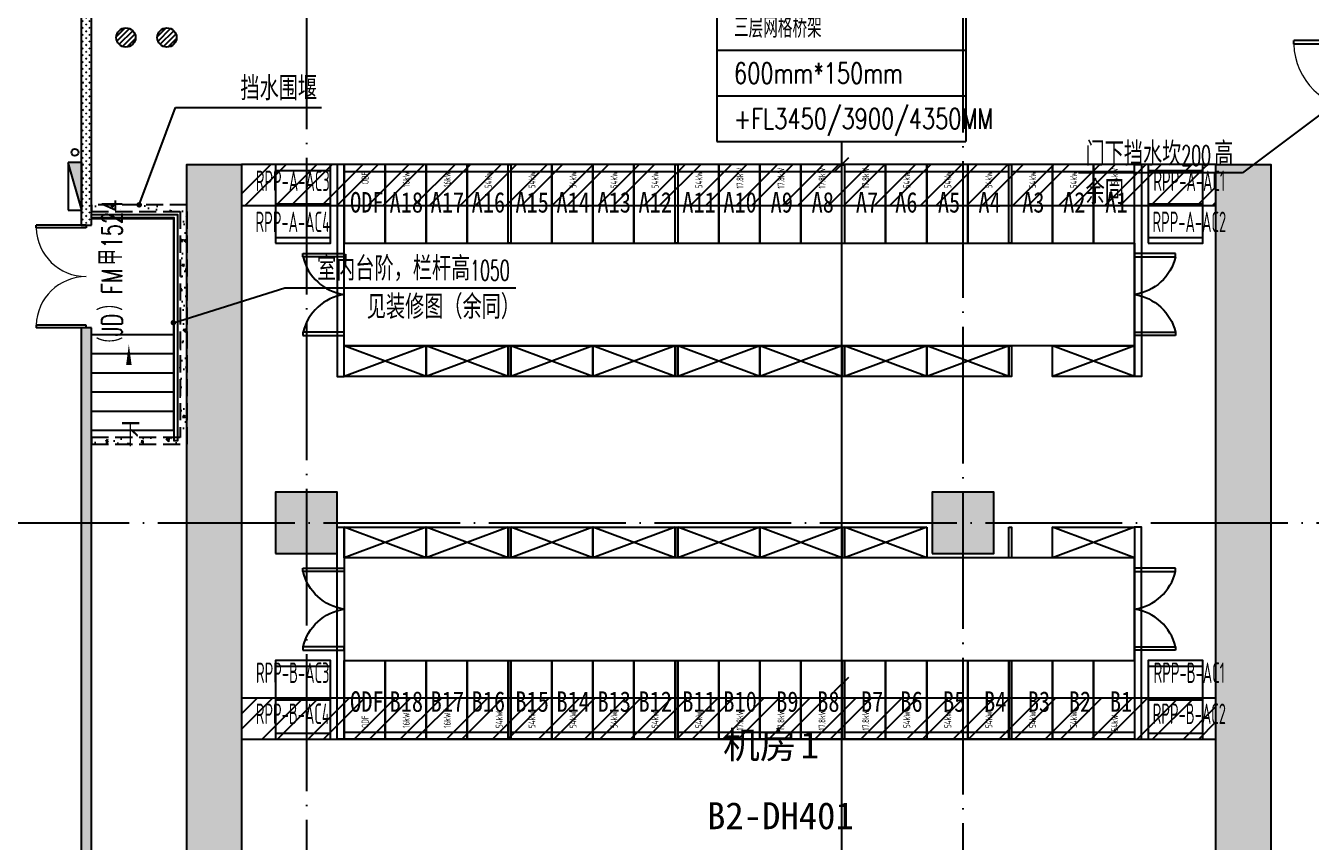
# Model space of a CAD drawing. Extents: x -18502 to 259858, y -468734 to 127958.
# Drawn here: x 5495 to 24294, y -260484 to -248544 of the extents above; entities that cross this region are included whole.
import ezdxf
from ezdxf.enums import TextEntityAlignment as Align

# ---------------------------------------------------------------- set-up
doc = ezdxf.new("R2010")
doc.units = 0
doc.header["$LTSCALE"] = 1000
doc.linetypes.add('参照-弱电底图$0$DASH', pattern=[0.35, 0.25, -0.1])
doc.linetypes.add('参照-弱电底图$0$DOTE', pattern=[2.42, 2, -0.2, 0.02, -0.2])
doc.layers.get('0').update_dxf_attribs({"linetype": 'CONTINUOUS'})
for name, color, linetype in [('0桥架标注-液冷', 21, 'CONTINUOUS'), ('参照-弱电底图$0$0-BAS', 3, 'CONTINUOUS'), ('参照-弱电底图$0$00-新增电气设备', 6, 'CONTINUOUS'), ('参照-弱电底图$0$00-电源设备', 3, 'CONTINUOUS'), ('参照-弱电底图$0$COLUMN', 2, 'CONTINUOUS'), ('参照-弱电底图$0$DIM_LEAD', 3, 'CONTINUOUS'), ('参照-弱电底图$0$DIM_SYMB', 3, 'CONTINUOUS'), ('参照-弱电底图$0$DOOR_FIRE_TEXT', 7, 'CONTINUOUS'), ('参照-弱电底图$0$DOTE', 14, '参照-弱电底图$0$DOTE'), ('参照-弱电底图$0$EQUIP_地漏', 7, 'CONTINUOUS'), ('参照-弱电底图$0$EQUIP_消火栓', 7, 'CONTINUOUS'), ('参照-弱电底图$0$PUB_HATCH', 8, 'CONTINUOUS'), ('参照-弱电底图$0$PUB_TEXT', 7, 'CONTINUOUS'), ('参照-弱电底图$0$VPIPE-消防', 1, 'CONTINUOUS'), ('参照-弱电底图$0$WALL-MOVE', 4, 'CONTINUOUS'), ('参照-弱电底图$0$修改建议', 1, 'CONTINUOUS'), ('参照-弱电底图$0$图层1-地面平台', 33, 'CONTINUOUS'), ('参照-弱电底图$0$图层1-屋面排水线', 150, 'CONTINUOUS'), ('参照-弱电底图$0$图层1-房间名称', 4, 'CONTINUOUS'), ('参照-弱电底图$0$图层1-房间编号', 51, 'CONTINUOUS'), ('参照-弱电底图$0$图层1-防火门', 6, 'CONTINUOUS'), ('参照-弱电底图$0$电源--设备文字', 7, 'CONTINUOUS'), ('参照-生产网桥架$0$T通信桥架-主', 5, 'CONTINUOUS'), ('参照-生产网桥架$0$T通信桥架-列', 4, 'CONTINUOUS')]:
    doc.layers.add(name, color=color, linetype=linetype)
doc.styles.add('STDTEXT', font='romans2.shx', dxfattribs={"bigfont": 'hzdf2.shx'})
doc.styles.add('参照-弱电底图$0$-黑体', font='simhei.ttf', dxfattribs={"width": 0.8})
doc.styles.add('参照-弱电底图$0$_TCH_DIM', font='SIMPLEX', dxfattribs={"width": 0.8, "bigfont": 'HZTXT.shx'})
doc.styles.add('参照-弱电底图$0$_TCH_WINDOW', font='SIMPLEX', dxfattribs={"height": 3.5, "bigfont": 'GBCBIG.shx'})
doc.styles.add('参照-弱电底图$0$AUDIT_D_250910134057-0', font='simhei.ttf', dxfattribs={"width": 0.8})
doc.styles.add('参照-弱电底图$0$FAB-POWER-PLAN FLOOR2$0$HZDF2', font='gbenor.shx', dxfattribs={"width": 0.7, "bigfont": 'AllInOneBig.shx'})
doc.styles.add('参照-弱电底图$0$HZDX', font='gbenor.shx', dxfattribs={"width": 0.7, "bigfont": 'gbcbig.shx'})
pattern_1 = [(0, (0, 0), (317.5, 317.5), [317.5, -317.5]), (0, (0, 119.06), (317.5, 317.5), [317.5, -317.5]), (0, (0, 238.12), (317.5, 317.5), [317.5, -317.5]), (90, (39.7, 277.8), (-317.5, 317.5), [317.5, -317.5]), (90, (158.75, 277.8), (-317.5, 317.5), [317.5, -317.5]), (90, (277.8, 277.8), (-317.5, 317.5), [317.5, -317.5])]
pattern_2 = [(45, (1095025.52, 201318.12), (-50.0000013, 50.0000013), [16, -54.71068]), (135, (1095136.83, 201318.12), (-50.0000013, -50.0000013), [16, -54.71068])]

# ---------------------------------------------------------------- blocks, each defined once
blk = doc.blocks.new('CT4')
for p, q in [((-1821, 0), (1821, 0)), ((-1821, 0), (-1821, -2000)), ((1821, 0), (1821, -2000)), ((-1821, -667), (1821, -667)), ((-1821, -1333), (1821, -1333)), ((-1821, -2000), (1821, -2000))]:
    blk.add_line(p, q)
at = {"color": 7, "style": 'STDTEXT', "width": 0.75}
for tag, p in [('三层网格桥架', (-1571, -333)), ('600MM*150MM', (-1571, -1000)), ('+FL3450/3900/4350MM', (-1571, -1667))]:
    blk.add_attdef(tag, text='', height=300, dxfattribs=at).set_placement(p, align=Align.MIDDLE_LEFT)
blk = doc.blocks.new('参照-弱电底图$0$$TwtSys$00000434')
at = {"color": 0}
for p, q in [((-0.5, 0.5), (-0.5, -0.5)), ((-0.5, -0.5), (0.5, 0.5)), ((0.5, 0.5), (-0.5, 0.5)), ((0.5, -0.5), (0.5, 0.5)), ((-0.5, -0.5), (0.5, -0.5))]:
    blk.add_line(p, q, dxfattribs=at)
blk.add_solid([(0.5, -0.5), (0.5, 0.5), (-0.5, -0.5)], dxfattribs=at)
blk = doc.blocks.new('参照-弱电底图$0$$TwtSys$00000141')
at = {"color": 0}
for p, q in [((-94, 8), (-10, 92)), ((-94, 8), (-10, 92)), ((-87, -35), (35, 87)), ((-87, -35), (35, 87)), ((-66, -66), (66, 66)), ((-66, -66), (66, 66)), ((-32, -87), (88, 33)), ((-32, -87), (88, 33)), ((11, -92), (92, -11)), ((11, -92), (92, -11))]:
    blk.add_line(p, q, dxfattribs=at)
blk.add_circle((0, 0), 94, dxfattribs=at)
blk.add_circle((0, 0), 94, dxfattribs=at)
blk = doc.blocks.new('参照-弱电底图$0$_FZH')
at = {"color": 0}
blk.add_lwpolyline([(-0.5, -0.5), (0.5, -0.5), (0.5, 0.5), (-0.5, 0.5)], close=True, dxfattribs=at)
at = {"layer": '参照-弱电底图$0$PUB_HATCH', "color": 0}
blk.add_solid([(-0.5, -0.5), (0.5, -0.5), (-0.5, 0.5), (0.5, 0.5)], dxfattribs=at)
blk = doc.blocks.new('参照-弱电底图$0$$DorLib2D$00000002')
at = {"color": 0}
for p, q in [((-0.5, 0), (-0.5, 0.4875)), ((-0.475, 0.4875), (-0.5, 0.4875)), ((-0.475, 0), (-0.475, 0.4875)), ((0.475, 0), (0.475, 0.4875)), ((0.475, 0.4875), (0.5, 0.4875)), ((0.5, 0), (0.5, 0.4875)), ((-0.5, 0), (-0.475, 0)), ((0.5, 0), (0.475, 0))]:
    blk.add_line(p, q, dxfattribs=at)
at = {"color": 0, "lineweight": 13}
for centre, start, end in [((-0.4875, 0), 0, 88.53072), ((0.4875, 0), 91.46928, 180)]:
    blk.add_arc(centre, 0.4875, start, end, dxfattribs=at)
blk = doc.blocks.new('参照-弱电底图$0$$DorLib2D$00000001')
at = {"color": 0}
for p, q in [((0.45, 0.975), (0.5, 0.975)), ((0.45, 0), (0.45, 0.975)), ((0.5, 0), (0.5, 0.975)), ((0.5, 0), (0.45, 0))]:
    blk.add_line(p, q, dxfattribs=at)
at = {"color": 0, "lineweight": 13}
blk.add_arc((0.475, 0), 0.975, 91.4693, 180, dxfattribs=at)
blk = doc.blocks.new('参照-弱电底图$0$A$Cf113edb1')
at = {"color": 4}
for points in [[(50, 600), (50, 0), (100, 0), (100, 600)], [(1250, 600), (1250, 0), (1200, 0), (1200, 600)]]:
    blk.add_lwpolyline(points, close=True, dxfattribs=at)
for centre, start, end in [((-75, -113), 8.8279, 76.1929), ((1375, -113), 103.8071, 171.1721)]:
    blk.add_arc(centre, 734, start, end, dxfattribs=at)
blk = doc.blocks.new('参照-弱电底图$0$zw$A2B6')
at = {"color": 6}
for p, q in [((0, 1065), (800, 1065)), ((0, 575), (800, 575)), ((0, 85), (800, 85))]:
    blk.add_line(p, q, dxfattribs=at)
blk.add_lwpolyline([(0, 0), (800, 0), (800, 1150), (0, 1150)], close=True, dxfattribs=at)
blk = doc.blocks.new('参照-弱电底图$0$20250919.163139011710882')
at = {"color": 4}
for p, q in [((1420, 18500), (2020, 18500)), ((1420, 10300), (2020, 10300))]:
    blk.add_line(p, q, dxfattribs=at)
at = {"color": 3}
for p, q in [((2020, 18500), (2620, 18500)), ((2620, 18500), (3220, 18500)), ((6900, 18500), (7500, 18500)), ((7500, 18500), (8100, 18500)), ((8100, 18500), (8700, 18500)), ((8740, 18500), (9340, 18500)), ((2020, 10300), (2620, 10300)), ((2620, 10300), (3220, 10300)), ((6900, 10300), (7500, 10300)), ((7500, 10300), (8100, 10300)), ((8100, 10300), (8700, 10300)), ((8740, 10300), (9340, 10300))]:
    blk.add_line(p, q, dxfattribs=at)
at = {"color": 6}
for p, q in [((3220, 18500), (3820, 18500)), ((3860, 18500), (4460, 18500)), ((4460, 18500), (5060, 18500)), ((5060, 18500), (5660, 18500)), ((5660, 18500), (6260, 18500)), ((6300, 18500), (6900, 18500)), ((9340, 18500), (9940, 18500)), ((9940, 18500), (10540, 18500)), ((10540, 18500), (11140, 18500)), ((11180, 18500), (11780, 18500)), ((11780, 18500), (12380, 18500)), ((12380, 18500), (12980, 18500)), ((3220, 10300), (3820, 10300)), ((3860, 10300), (4460, 10300)), ((4460, 10300), (5060, 10300)), ((5060, 10300), (5660, 10300)), ((5660, 10300), (6260, 10300)), ((6300, 10300), (6900, 10300)), ((9340, 10300), (9940, 10300)), ((9940, 10300), (10540, 10300)), ((10540, 10300), (11140, 10300)), ((11180, 10300), (11780, 10300)), ((11780, 10300), (12380, 10300)), ((12380, 10300), (12980, 10300))]:
    blk.add_line(p, q, dxfattribs=at)
for points in [[(1420, 15500), (1420, 18600), (1320, 18600), (1320, 15500)], [(12980, 15500), (12980, 18600), (13080, 18600), (13080, 15500)], [(1420, 13300), (1420, 10200), (1320, 10200), (1320, 13300)], [(12980, 13300), (12980, 10200), (13080, 10200), (13080, 13300)]]:
    blk.add_lwpolyline(points, close=True)
at = {"color": 4}
for points in [[(1420, 18600), (1420, 17450), (2020, 17450), (2020, 18600)], [(1420, 15950), (1420, 17450), (12980, 17450), (12980, 15950)], [(1420, 12850), (1420, 11350), (12980, 11350), (12980, 12850)], [(1420, 10200), (1420, 11350), (2020, 11350), (2020, 10200)]]:
    blk.add_lwpolyline(points, close=True, dxfattribs=at)
at = {"color": 3}
for points in [[(2020, 18600), (2020, 17450), (2620, 17450), (2620, 18600)], [(2620, 18600), (2620, 17450), (3220, 17450), (3220, 18600)], [(6900, 18600), (6900, 17450), (7500, 17450), (7500, 18600)], [(7500, 18600), (7500, 17450), (8100, 17450), (8100, 18600)], [(8100, 18600), (8100, 17450), (8700, 17450), (8700, 18600)], [(8740, 18600), (8740, 17450), (9340, 17450), (9340, 18600)], [(2020, 10200), (2020, 11350), (2620, 11350), (2620, 10200)], [(2620, 10200), (2620, 11350), (3220, 11350), (3220, 10200)], [(6900, 10200), (6900, 11350), (7500, 11350), (7500, 10200)], [(7500, 10200), (7500, 11350), (8100, 11350), (8100, 10200)], [(8100, 10200), (8100, 11350), (8700, 11350), (8700, 10200)], [(8740, 10200), (8740, 11350), (9340, 11350), (9340, 10200)]]:
    blk.add_lwpolyline(points, close=True, dxfattribs=at)
at = {"color": 6}
for points in [[(3220, 18600), (3220, 17450), (3820, 17450), (3820, 18600)], [(3860, 18600), (3860, 17450), (4460, 17450), (4460, 18600)], [(4460, 18600), (4460, 17450), (5060, 17450), (5060, 18600)], [(5060, 18600), (5060, 17450), (5660, 17450), (5660, 18600)], [(5660, 18600), (5660, 17450), (6260, 17450), (6260, 18600)], [(6300, 18600), (6300, 17450), (6900, 17450), (6900, 18600)], [(9340, 18600), (9340, 17450), (9940, 17450), (9940, 18600)], [(9940, 18600), (9940, 17450), (10540, 17450), (10540, 18600)], [(10540, 18600), (10540, 17450), (11140, 17450), (11140, 18600)], [(11180, 18600), (11180, 17450), (11780, 17450), (11780, 18600)], [(11780, 18600), (11780, 17450), (12380, 17450), (12380, 18600)], [(12380, 18600), (12380, 17450), (12980, 17450), (12980, 18600)], [(3220, 10200), (3220, 11350), (3820, 11350), (3820, 10200)], [(3860, 10200), (3860, 11350), (4460, 11350), (4460, 10200)], [(4460, 10200), (4460, 11350), (5060, 11350), (5060, 10200)], [(5060, 10200), (5060, 11350), (5660, 11350), (5660, 10200)], [(5660, 10200), (5660, 11350), (6260, 11350), (6260, 10200)], [(6300, 10200), (6300, 11350), (6900, 11350), (6900, 10200)], [(9340, 10200), (9340, 11350), (9940, 11350), (9940, 10200)], [(9940, 10200), (9940, 11350), (10540, 11350), (10540, 10200)], [(10540, 10200), (10540, 11350), (11140, 11350), (11140, 10200)], [(11180, 10200), (11180, 11350), (11780, 11350), (11780, 10200)], [(11780, 10200), (11780, 11350), (12380, 11350), (12380, 10200)], [(12380, 10200), (12380, 11350), (12980, 11350), (12980, 10200)]]:
    blk.add_lwpolyline(points, close=True, dxfattribs=at)
at = {"layer": '参照-弱电底图$0$0-BAS', "color": 7}
for points in [[(3820, 18600), (3860, 18600), (3860, 17450), (3820, 17450)], [(6260, 18600), (6300, 18600), (6300, 17450), (6260, 17450)], [(8700, 18596), (8740, 18596), (8740, 17446), (8700, 17446)], [(11140, 18601), (11180, 18601), (11180, 17451), (11140, 17451)], [(3820, 15950), (3860, 15950), (3860, 15500), (3820, 15500)], [(6260, 15950), (6300, 15950), (6300, 15500), (6260, 15500)], [(8700, 15950), (8740, 15950), (8740, 15500), (8700, 15500)], [(11140, 15950), (11180, 15950), (11180, 15500), (11140, 15500)], [(3820, 13300), (3860, 13300), (3860, 12850), (3820, 12850)], [(6260, 13300), (6300, 13300), (6300, 12850), (6260, 12850)], [(8700, 13300), (8740, 13300), (8740, 12850), (8700, 12850)], [(11140, 13300), (11180, 13300), (11180, 12850), (11140, 12850)], [(3820, 11350), (3860, 11350), (3860, 10200), (3820, 10200)], [(6260, 11350), (6300, 11350), (6300, 10200), (6260, 10200)], [(8700, 11350), (8740, 11350), (8740, 10200), (8700, 10200)], [(11140, 11350), (11180, 11350), (11180, 10200), (11140, 10200)]]:
    blk.add_lwpolyline(points, close=True, dxfattribs=at)
at = {"layer": '参照-弱电底图$0$修改建议'}
for points in [[(2620, 15950), (2620, 15500), (1420, 15500), (1420, 15950), (2620, 15950)], [(2620, 15950), (1420, 15500)], [(2620, 15500), (1420, 15950)], [(3820, 15950), (3820, 15500), (2620, 15500), (2620, 15950), (3820, 15950)], [(3820, 15950), (2620, 15500)], [(3820, 15500), (2620, 15950)], [(5060, 15950), (5060, 15500), (3860, 15500), (3860, 15950), (5060, 15950)], [(5060, 15950), (3860, 15500)], [(5060, 15500), (3860, 15950)], [(6260, 15950), (6260, 15500), (5060, 15500), (5060, 15950), (6260, 15950)], [(6260, 15950), (5060, 15500)], [(6260, 15500), (5060, 15950)], [(7500, 15950), (7500, 15500), (6300, 15500), (6300, 15950), (7500, 15950)], [(7500, 15950), (6300, 15500)], [(7500, 15500), (6300, 15950)], [(8700, 15950), (8700, 15500), (7500, 15500), (7500, 15950), (8700, 15950)], [(8700, 15950), (7500, 15500)], [(8700, 15500), (7500, 15950)], [(9940, 15950), (9940, 15500), (8740, 15500), (8740, 15950), (9940, 15950)], [(9940, 15950), (8740, 15500)], [(9940, 15500), (8740, 15950)], [(11140, 15950), (11140, 15500), (9940, 15500), (9940, 15950), (11140, 15950)], [(11140, 15950), (9940, 15500)], [(11140, 15500), (9940, 15950)], [(12980, 15950), (12980, 15500), (11780, 15500), (11780, 15950), (12980, 15950)], [(12980, 15950), (11780, 15500)], [(12980, 15500), (11780, 15950)], [(2620, 13300), (2620, 12850), (1420, 12850), (1420, 13300), (2620, 13300)], [(2620, 13300), (1420, 12850)], [(2620, 12850), (1420, 13300)], [(3820, 13300), (3820, 12850), (2620, 12850), (2620, 13300), (3820, 13300)], [(3820, 13300), (2620, 12850)], [(3820, 12850), (2620, 13300)], [(5060, 13300), (5060, 12850), (3860, 12850), (3860, 13300), (5060, 13300)], [(5060, 13300), (3860, 12850)], [(5060, 12850), (3860, 13300)], [(6260, 13300), (6260, 12850), (5060, 12850), (5060, 13300), (6260, 13300)], [(6260, 13300), (5060, 12850)], [(6260, 12850), (5060, 13300)], [(7500, 13300), (7500, 12850), (6300, 12850), (6300, 13300), (7500, 13300)], [(7500, 13300), (6300, 12850)], [(7500, 12850), (6300, 13300)], [(8700, 13300), (8700, 12850), (7500, 12850), (7500, 13300), (8700, 13300)], [(8700, 13300), (7500, 12850)], [(8700, 12850), (7500, 13300)], [(9940, 13300), (9940, 12850), (8740, 12850), (8740, 13300), (9940, 13300)], [(9940, 13300), (8740, 12850)], [(9940, 12850), (8740, 13300)], [(12980, 13300), (12980, 12850), (11780, 12850), (11780, 13300), (12980, 13300)], [(12980, 13300), (11780, 12850)], [(12980, 12850), (11780, 13300)]]:
    blk.add_lwpolyline(points, dxfattribs=at)
for p, rotation in [((1420, 16050), 90), ((12980, 12750), 270)]:
    blk.add_blockref('参照-弱电底图$0$A$Cf113edb1', p, dxfattribs=dict(rotation=rotation))
at = {"xscale": -1}
for p, rotation in [((12980, 16050), 270), ((1420, 12750), 89.99999999999991)]:
    blk.add_blockref('参照-弱电底图$0$A$Cf113edb1', p, dxfattribs=dict(at, rotation=rotation))
at = {"layer": '参照-弱电底图$0$图层1-屋面排水线'}
for p in [(420, 17450), (13180, 17450), (420, 10200), (13180, 10200)]:
    blk.add_blockref('参照-弱电底图$0$zw$A2B6', p, dxfattribs=at)
at = {"layer": '参照-弱电底图$0$00-新增电气设备', "color": 0, "style": '参照-弱电底图$0$HZDX', "width": 0.6}
for s, rotation, p in [('RPP-A-AC3', 0, (670, 18213)), ('RPP-A-AC1', 720, (13780, 18213)), ('RPP-A-AC4', 0, (670, 17613)), ('RPP-A-AC2', 720, (13780, 17613)), ('RPP-B-AC3', 0, (670, 11020)), ('RPP-B-AC1', 720, (13780, 11020)), ('RPP-B-AC4', 0, (670, 10420)), ('RPP-B-AC2', 720, (13780, 10420))]:
    blk.add_text(s, height=300, rotation=rotation, dxfattribs=at).set_placement(p, align=Align.CENTER)
at = {"layer": '参照-弱电底图$0$PUB_TEXT', "style": '参照-弱电底图$0$-黑体', "width": 0.8}
for s, p in [('ODF', (1509, 17899)), ('A18', (2086, 17899)), ('A17', (2686, 17899)), ('A16', (3286, 17899)), ('A15', (3926, 17899)), ('A14', (4526, 17899)), ('A13', (5126, 17899)), ('A12', (5726, 17899)), ('A11', (6366, 17899)), ('A10', (6966, 17899)), ('A9', (7657, 17899)), ('A8', (8257, 17899)), ('A7', (8904, 17899)), ('A6', (9479, 17899)), ('A5', (10104, 17899)), ('A4', (10696, 17899)), ('A3', (11336, 17899)), ('A2', (11936, 17899)), ('ODF', (1509, 10599)), ('B18', (2086, 10599)), ('B17', (2686, 10599)), ('B16', (3286, 10599)), ('B15', (3926, 10599)), ('B14', (4526, 10599)), ('B13', (5126, 10599)), ('B12', (5726, 10599)), ('B11', (6366, 10599)), ('B10', (6966, 10599)), ('B9', (7739, 10599)), ('B8', (8339, 10599)), ('B7', (8979, 10599)), ('B6', (9554, 10599)), ('B5', (10179, 10599)), ('B4', (10779, 10599)), ('B3', (11419, 10599)), ('B2', (12019, 10599))]:
    blk.add_text(s, height=300, rotation=360, dxfattribs=at).set_placement(p)
at = {"layer": '参照-弱电底图$0$PUB_TEXT', "color": 0, "style": '参照-弱电底图$0$-黑体', "width": 0.8}
for s, p in [('A1', (12551, 17899)), ('B1', (12619, 10599))]:
    blk.add_text(s, height=300, rotation=360, dxfattribs=at).set_placement(p)
at = {"layer": '参照-弱电底图$0$电源--设备文字', "color": 4, "style": '参照-弱电底图$0$FAB-POWER-PLAN FLOOR2$0$HZDF2', "width": 0.7}
for p in [(1779, 18313), (1779, 10362)]:
    blk.add_text('ODF', height=100, rotation=90, dxfattribs=at).set_placement(p)
at = {"layer": '参照-弱电底图$0$电源--设备文字', "color": 3, "style": '参照-弱电底图$0$FAB-POWER-PLAN FLOOR2$0$HZDF2', "width": 0.7}
for s, p in [('16kW', (2379, 18272)), ('16kW', (2979, 18272)), ('17.8kW', (7259, 18250)), ('17.8kW', (7859, 18250)), ('17.8kW', (8459, 18250)), ('17.8kW', (9099, 18250)), ('16kW', (2379, 10362)), ('16kW', (2979, 10362)), ('17.8kW', (7259, 10326)), ('17.8kW', (7859, 10326)), ('17.8kW', (8459, 10326)), ('17.8kW', (9099, 10326))]:
    blk.add_text(s, height=100, rotation=90, dxfattribs=at).set_placement(p)
at = {"layer": '参照-弱电底图$0$电源--设备文字', "color": 6, "style": '参照-弱电底图$0$FAB-POWER-PLAN FLOOR2$0$HZDF2', "width": 0.7}
for p in [(3579, 18255), (4219, 18255), (4819, 18255), (5419, 18255), (6019, 18255), (6659, 18255), (9699, 18255), (10299, 18255), (10899, 18255), (11539, 18255), (12139, 18255), (12739, 18305), (3739, 10362), (4219, 10362), (4819, 10362), (5419, 10362), (6019, 10362), (6659, 10362), (9699, 10362), (10299, 10362), (10899, 10362), (11539, 10362), (12139, 10362), (12739, 10312)]:
    blk.add_text('54kW', height=100, rotation=90, dxfattribs=at).set_placement(p)

msp = doc.modelspace()

# ---------------------------------------------------------------- hatches: boundary and pattern name
at = {"layer": '参照-弱电底图$0$PUB_HATCH'}
h = msp.add_hatch(dxfattribs=at)
h.set_pattern_fill('石膏板', color=8, scale=20, style=0)
h.set_pattern_definition(pattern_2)
h.paths.add_polyline_path([(6305, -247262.7), (6305, -251462.2), (6455, -251462.2), (6455, -247262.7)])
h = msp.add_hatch(dxfattribs=at)
h.set_pattern_fill('石膏板', color=8, scale=20, style=0)
h.set_pattern_definition(pattern_2)
h.paths.add_polyline_path([(6455, -269612.6), (6455, -252962.2), (6305, -252962.2), (6305, -269612.6)])
at = {"layer": '参照-弱电底图$0$图层1-屋面排水线'}
h = msp.add_hatch(dxfattribs=at)
h.set_pattern_fill('混凝土', color=8, scale=50, angle=90)
h.set_pattern_definition([(140, (1094938.53, 200398.12), (31.37607, 358.63009), [37.5, -412.5]), (85, (1094938.53, 200398.1), (-376.09607, -69.37567), [30, -330]), (190.4514, (1094941.14, 200428), (-344.71977, 289.25469), [31.8701, -350.57106]), (136.1842, (1094838.53, 200398.1), (82.7595, 533.62052), [56.25, -618.75]), (186.6356, (1094845.4, 200442.6), (-487.05894, 467.33135), [47.80514, -525.8565]), (81.1842, (1094838.53, 200398.1), (-487.0593, 467.33097), [45, -495]), (111, (1094863.53, 200448.12), (201.309445, 298.453526), [37.5, -412.5]), (56, (1094863.53, 200448.1), (-362.57502, 121.65767), [30, -330]), (161.4514, (1094880.3, 200473), (-161.26525, 420.11131), [31.8701, -350.57106]), (127.5, (1094938.53, 200398.12), (-166.446927, 6.079928), [0, -326, 0, -335, 0, -331.25]), (97.5, (1094938.53, 200398.12), (-197.205856, 131.53477), [0, -191, 0, -318.5, 0, -126.25]), (57.5, (1094938.53, 200286.62), (11.277436, 266.911218), [0, -125, 0, -390, 0, -517.5]), (47.5, (1094938.53, 200236.62), (-50.05249, 291.593085), [0, -162.5, 0, -259, 0, -367.5])])
h.paths.add_polyline_path([(6455, -251262.9), (7755, -251262.9), (7755, -254562.9), (6455, -254562.9), (6455, -254662.9), (7855, -254662.9), (7855, -251162.9), (6455, -251162.9)])
at = {"layer": '参照-生产网桥架$0$T通信桥架-主'}
h = msp.add_hatch(dxfattribs=at)
h.set_pattern_fill('EARTH', color=2, scale=100)
h.set_pattern_definition(pattern_1)
h.paths.add_polyline_path([(7850, -272212.8), (7850, -250575.3), (8650, -250575.3), (8650, -272212.8)])
h = msp.add_hatch(dxfattribs=at)
h.set_pattern_fill('EARTH', color=2, scale=100)
h.set_pattern_definition(pattern_1)
h.paths.add_polyline_path([(22900, -272212.8), (22900, -250575.3), (23700, -250575.3), (23700, -272212.8)])
at = {"layer": '参照-生产网桥架$0$T通信桥架-列'}
h = msp.add_hatch(dxfattribs=at)
h.set_pattern_fill('ANSI32', color=2, scale=100)
h.set_pattern_definition([(45, (119244.2, -245478.93), (-336.7596, 336.7596), []), (45, (119468.7, -245478.93), (-336.7596, 336.7596), [])])
h.paths.add_polyline_path([(8650, -250575.3), (8650, -251175.3), (22900, -251175.3), (22900, -250575.3)])
h = msp.add_hatch(dxfattribs=at)
h.set_pattern_fill('ANSI32', color=2, scale=100)
h.set_pattern_definition([(45, (119244.2, -253078.93), (-336.7596, 336.7596), []), (45, (119468.7, -253078.93), (-336.7596, 336.7596), [])])
h.paths.add_polyline_path([(8650, -258375.3), (8650, -258975.3), (22900, -258975.3), (22900, -258375.3)])

# ---------------------------------------------------------------- linework, layer by layer
at = {"color": 8}
for p, q in [((7655, -253062.9), (6455, -253062.9)), ((7655, -253342.9), (6455, -253342.9)), ((7655, -253622.9), (6455, -253622.9)), ((7655, -253902.9), (6455, -253902.9)), ((7655, -254182.9), (6455, -254182.9)), ((7655, -254462.9), (6455, -254462.9)), ((7595, -254562.9), (7545, -254562.9))]:
    msp.add_line(p, q, dxfattribs=at)
msp.add_lwpolyline([(6455, -251362.9), (7655, -251362.9), (7655, -254462.9)], dxfattribs=at)
at = {"layer": '0桥架标注-液冷'}
for p, q in [((17423, -250237), (17423, -268375.3)), ((17316.9, -250681.4), (17529, -250469.3)), ((17316.9, -258281.4), (17529, -258069.3))]:
    msp.add_line(p, q, dxfattribs=at)
at = {"layer": '参照-弱电底图$0$DIM_LEAD', "color": 8}
for p, q in [((24950, -249445.4), (23287.8, -250697.3)), ((7155, -251162.9), (7684.3, -249740.2)), ((7684.3, -249740.2), (9818.2, -249740.2)), ((23287.8, -250697.3), (20888.7, -250697.3)), ((7655, -252886.2), (9284.8, -252375)), ((9284.8, -252375), (12660.5, -252375))]:
    msp.add_line(p, q, dxfattribs=at)
at = {"layer": '参照-弱电底图$0$DIM_LEAD', "color": 8, "const_width": 40}
for points in [[(7148, -251181.7, 1), (7162, -251144.2, 1)], [(7635.9, -252892.2, 1), (7674.1, -252880.3, 1)]]:
    msp.add_lwpolyline(points, format="xyb", close=True, dxfattribs=at)
at = {"layer": '参照-弱电底图$0$DIM_SYMB', "color": 8}
msp.add_lwpolyline([(7003.8, -254239.7, 0, 0, 0), (7003.8, -253202.8, 0, 80, 0), (7003.8, -253502.8, 0, 0, 0)], format="xyseb", dxfattribs=at)
at = {"layer": '参照-弱电底图$0$DOTE', "color": 8}
for p, q in [((9600, -245635.4), (9600, -308147.8)), ((9600, -245635.4), (9600, -308147.8)), ((19200, -245684.7), (19200, -308497)), ((19200, -245684.7), (19200, -308497)), ((-4670.9, -255812.7), (81207.9, -255812.7))]:
    msp.add_line(p, q, dxfattribs=at)
at = {"layer": '参照-弱电底图$0$VPIPE-消防', "color": 0}
msp.add_circle((6215, -250395), 50, dxfattribs=at)
at = {"layer": '参照-弱电底图$0$WALL-MOVE', "color": 8}
for p, q in [((6305, -247262.7), (6305, -251462.2)), ((6455, -251462.2), (6455, -247262.7)), ((6305, -251462.2), (6455, -251462.2)), ((6455, -252962.2), (6305, -252962.2)), ((6305, -252962.2), (6305, -269612.6)), ((6455, -269612.6), (6455, -252962.2))]:
    msp.add_line(p, q, dxfattribs=at)
at = {"layer": '参照-弱电底图$0$图层1-地面平台', "color": 8}
msp.add_lwpolyline([(6455, -251302.9), (7715, -251302.9), (7715, -254612.9), (7665, -254612.9), (7665, -251352.9), (6455, -251352.9)], dxfattribs=at)
at = {"layer": '参照-弱电底图$0$图层1-屋面排水线', "color": 8, "linetype": '参照-弱电底图$0$DASH'}
msp.add_lwpolyline([(6455, -251262.9), (7755, -251262.9), (7755, -254562.9), (6455, -254562.9), (6455, -254662.9), (7855, -254662.9), (7855, -251162.9), (6455, -251162.9), (6455, -251262.9)], dxfattribs=at)
at = {"layer": '参照-生产网桥架$0$T通信桥架-主', "color": 2}
for points in [[(7850, -272212.8), (7850, -250575.3), (8650, -250575.3), (8650, -272212.8)], [(22900, -272212.8), (22900, -250575.3), (23700, -250575.3), (23700, -272212.8)]]:
    msp.add_lwpolyline(points, close=True, dxfattribs=at)
at = {"layer": '参照-生产网桥架$0$T通信桥架-列', "color": 2}
for points in [[(8650, -250575.3), (8650, -251175.3), (22900, -251175.3), (22900, -250575.3)], [(8650, -258375.3), (8650, -258975.3), (22900, -258975.3), (22900, -258375.3)]]:
    msp.add_lwpolyline(points, close=True, dxfattribs=at)

# ---------------------------------------------------------------- block references
at = {"layer": '0桥架标注-液冷'}
msp.add_blockref('CT4', (17423, -248237), dxfattribs=at).add_auto_attribs({'+FL3450/3900/4350MM': '+FL3450/3900/4350MM', '600MM*150MM': '600mm*150mm', '三层网格桥架': '三层网格桥架'})
at = {"layer": '参照-弱电底图$0$00-电源设备', "color": 0}
msp.add_blockref('参照-弱电底图$0$20250919.163139011710882', (8729.8, -269175.3), dxfattribs=at)
at = {"layer": '参照-弱电底图$0$COLUMN', "color": 8, "xscale": 900, "yscale": 900, "zscale": 900}
for p in [(9600, -255812.7), (19200, -255812.7)]:
    msp.add_blockref('参照-弱电底图$0$_FZH', p, dxfattribs=at)
at = {"layer": '参照-弱电底图$0$EQUIP_地漏', "color": 8, "xscale": 1.5, "yscale": 1.5, "zscale": 1.5}
for p in [(6960.5, -248716.5), (7560.5, -248716.5)]:
    msp.add_blockref('参照-弱电底图$0$$TwtSys$00000141', p, dxfattribs=at)
at = {"layer": '参照-弱电底图$0$EQUIP_消火栓', "color": 8, "xscale": 700.000000000002, "yscale": 200.0000000000011, "zscale": 700.000000000002, "rotation": 90}
msp.add_blockref('参照-弱电底图$0$$TwtSys$00000434', (6215, -250893.4), dxfattribs=at)
at = {"layer": '参照-弱电底图$0$图层1-防火门', "color": 8}
for name, p, xscale, yscale, zscale, rotation in [('参照-弱电底图$0$$DorLib2D$00000001', (25012.5, -249262.7), 1000, 1000, 125, 89.99999999908768), ('参照-弱电底图$0$$DorLib2D$00000002', (6380, -252212.2), 1500, 1500, 150, 89.99999999967007)]:
    msp.add_blockref(name, p, dxfattribs=dict(at, xscale=xscale, yscale=yscale, zscale=zscale, rotation=rotation))

# ---------------------------------------------------------------- texts
at = {"layer": '参照-弱电底图$0$DOOR_FIRE_TEXT', "color": 8, "style": '参照-弱电底图$0$_TCH_WINDOW', "width": 0.705882}
for s, p in [('1524', (6905, -251803.5)), ('FM', (6905, -252469.3)), ('JD', (6905, -253085))]:
    msp.add_text(s, height=297.5, rotation=90, dxfattribs=at).set_placement(p)
at = {"layer": '参照-弱电底图$0$DOOR_FIRE_TEXT', "color": 8, "style": '参照-弱电底图$0$_TCH_WINDOW'}
for s, p in [('甲', (6905, -252049.3)), ('）', (6905, -252715)), ('（', (6905, -253330.8))]:
    msp.add_text(s, height=337.6, rotation=90, dxfattribs=at).set_placement(p)
at = {"layer": '参照-弱电底图$0$PUB_TEXT', "color": 8, "style": '参照-弱电底图$0$_TCH_DIM'}
for s, height, width, p in [('挡水围堰', 350, 0.8, (8635.1, -249635.2)), ('门下挡水坎', 350, 0.8, (20993.7, -250592.3)), ('200', 297.5, 0.564706, (22393.7, -250592.3)), ('高', 350, 0.8, (22873.7, -250592.3)), ('余同', 350, 0.8, (20993.7, -251152.3)), ('室内台阶，栏杆高', 350, 0.8, (9755.5, -252270)), ('1050', 297.5, 0.564706, (11995.5, -252270)), ('见装修图（余同）', 350, 0.8, (10483.1, -252830)), ('下', 350, 0.8, (6890.2, -254694.7))]:
    msp.add_text(s, height=height, dxfattribs=dict(at, width=width)).set_placement(p)
at = {"layer": '参照-弱电底图$0$图层1-房间名称', "color": 8, "style": '参照-弱电底图$0$AUDIT_D_250910134057-0'}
for s, p in [('机房', (15691.7, -259257.7)), ('1', (16825.9, -259257.7))]:
    msp.add_text(s, height=394.3, dxfattribs=at).set_placement(p)
at = {"layer": '参照-弱电底图$0$图层1-房间编号', "color": 8, "style": '参照-弱电底图$0$AUDIT_D_250910134057-0'}
msp.add_text('B2-DH401', height=394.3, dxfattribs=at).set_placement((15458.2, -260292.4))

doc.saveas('drawing.dxf')
